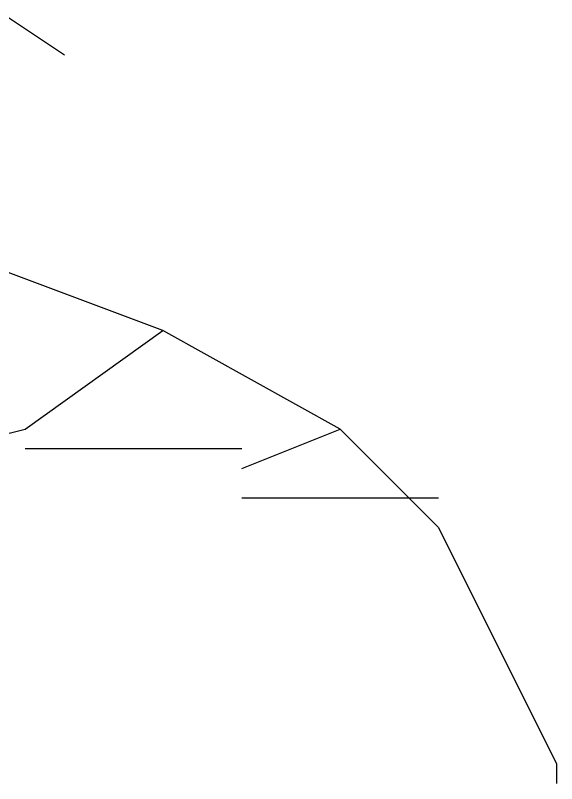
# Model space of a CAD drawing. Header units: millimetres. Extents: x 284148 to 331264, y 78716 to 101523.
# Drawn here: x 317584.1 to 317735.3, y 98705.7 to 98920.2 of the extents above; entities that cross this region are included whole.
import ezdxf

# ---------------------------------------------------------------- set-up
doc = ezdxf.new("R2010")
doc.units = ezdxf.units.MM

# ---------------------------------------------------------------- blocks, each defined once
blk = doc.blocks.new('A$C0EA44169')
at = {"linetype": 'Continuous'}
for points in [[(1864.49, 1622.51), (1880.97, 1611.5)], [(1908.43, 1534.51), (1864.49, 1551)], [(1869.98, 1507), (1908.43, 1534.51)], [(1957.95, 1507), (1908.43, 1534.51)], [(1847.94, 1501.5), (1869.98, 1507)], [(1930.48, 1496), (1957.95, 1507)], [(1985.49, 1479.5), (1957.95, 1507)], [(1930.48, 1501.5), (1869.98, 1501.5)], [(1985.49, 1487.75), (1930.48, 1487.75)], [(1985.49, 1479.5), (2018.44, 1413.5), (2018.44, 1408)]]:
    blk.add_lwpolyline(points, dxfattribs=at)

msp = doc.modelspace()

# ---------------------------------------------------------------- block references
msp.add_blockref('A$C0EA44169', (315716.88, 97297.7))

doc.saveas('drawing.dxf')
